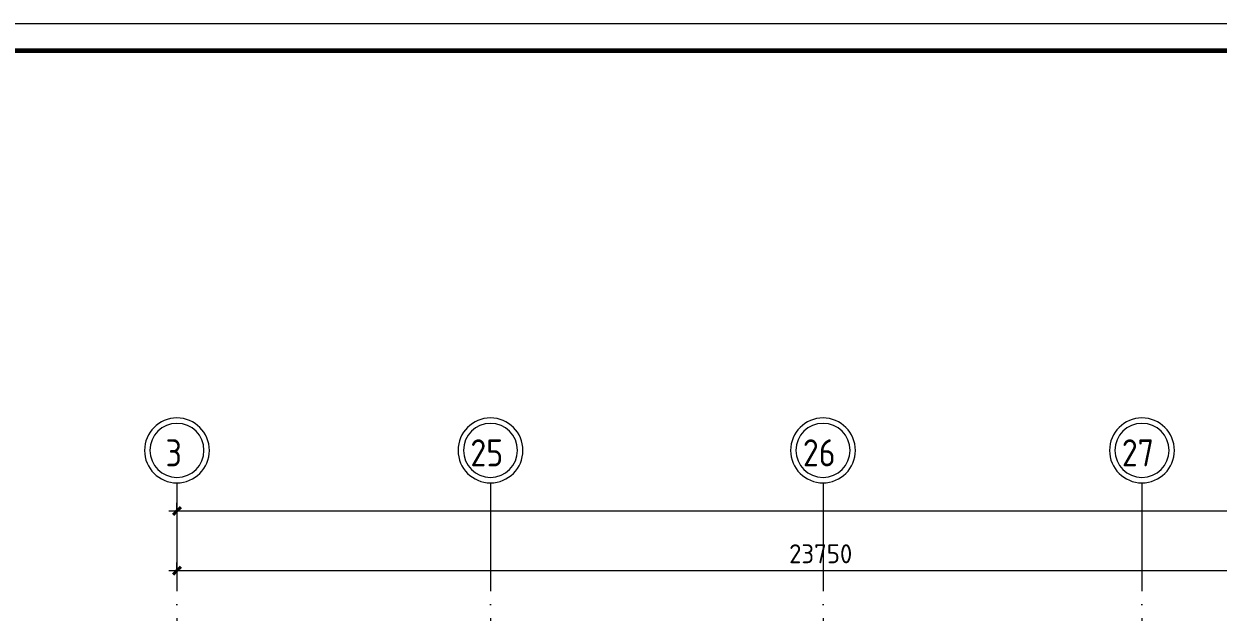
# Model space of a CAD drawing. Header units: millimetres. Extents: x -695119 to 412940, y -249585 to 622758.
# Drawn here: x 266360 to 288449, y 110273 to 121145 of the extents above; entities that cross this region are included whole.
import ezdxf

# ---------------------------------------------------------------- set-up
doc = ezdxf.new("R2010")
doc.units = ezdxf.units.MM
doc.linetypes.add('ADSK_Линия сетки', pattern=[25, 20, -2.5, 0, -2.5])
for name, color, linetype, lineweight in [('Оси', 252, 'Continuous', 9), ('ОФ_рамка', 8, 'Continuous', 60), ('Размеры', 7, 'Continuous', 9)]:
    doc.layers.add(name, color=color, linetype=linetype, lineweight=lineweight)
doc.styles.add('GOST Common_1', font='', dxfattribs={"height": 250})
doc.styles.add('GOST Common_3', font='', dxfattribs={"height": 3.5})
doc.styles.get('GOST Common_1').set_extended_font_data('GOST type B')
doc.styles.get('GOST Common_3').set_extended_font_data('GOST type B')

# ---------------------------------------------------------------- blocks, each defined once
blk = doc.blocks.new('А0')
at = {"layer": 'ОФ_рамка', "color": 0, "linetype": 'Continuous', "lineweight": 5, "ltscale": 100}
blk.add_lwpolyline([(341068, -309617), (222168, -309617)], dxfattribs=at)
at = {"layer": 'ОФ_рамка', "color": 0, "linetype": 'Continuous', "ltscale": 100}
blk.add_lwpolyline([(340568, -310117), (224168, -310117)], dxfattribs=at)
blk = doc.blocks.new('план 2 этажа')
at = {"layer": 'Оси', "color": 251, "linetype": 'ADSK_Линия сетки', "ltscale": 100, "true_color": 0x636466}
for p, q in [((269191, 112662), (269191, 95007)), ((274991, 112662), (274991, 95007)), ((281141, 112662), (281141, 95007)), ((287041, 112662), (287041, 95007))]:
    blk.add_line(p, q, dxfattribs=at)
at = {"layer": 'Оси', "color": 251, "lineweight": 20, "true_color": 0x636466}
for centre, radius, start, end in [((269191, 113262), 600, 0, 180), ((269191, 113262), 500, 0, 180), ((274991, 113262), 600, 0, 180), ((274991, 113262), 500, 0, 180), ((281141, 113262), 600, 0, 180), ((281141, 113262), 500, 0, 180), ((287041, 113262), 600, 0, 180), ((287041, 113262), 500, 0, 180), ((269191, 113262), 600, 180, 0), ((269191, 113262), 500, 180, 0), ((274991, 113262), 600, 180, 0), ((274991, 113262), 500, 180, 0), ((281141, 113262), 600, 180, 0), ((281141, 113262), 500, 180, 0), ((287041, 113262), 600, 180, 0), ((287041, 113262), 500, 180, 0)]:
    blk.add_arc(centre, radius, start, end, dxfattribs=at)
at = {"layer": 'Размеры', "color": 251, "lineweight": 20, "true_color": 0x636466}
for p, q in [((269191, 112143), (269191, 112293)), ((269041, 112143), (322941, 112143)), ((269191, 112143), (269191, 112093)), ((269191, 111039), (269191, 111189)), ((269041, 111039), (292941, 111039)), ((269191, 111039), (269191, 110989))]:
    blk.add_line(p, q, dxfattribs=at)
at = {"layer": 'Размеры', "color": 251, "lineweight": 40, "true_color": 0x636466}
for p, q in [((269191, 112143), (269120, 112072)), ((269191, 112143), (269262, 112214)), ((269191, 111039), (269120, 110968)), ((269191, 111039), (269262, 111109))]:
    blk.add_line(p, q, dxfattribs=at)
at = {"layer": 'Оси', "color": 251, "true_color": 0x636466, "style": 'GOST Common_1', "width": 0.9}
for s, p in [('3', (268980, 112967)), ('25', (274619, 112967)), ('26', (280769, 112967)), ('27', (286669, 112967))]:
    blk.add_text(s, height=500, dxfattribs=at).set_placement(p)
at = {"layer": 'Размеры', "color": 251, "lineweight": 20, "true_color": 0x636466, "insert": (280514, 111526), "char_height": 350, "width": 1324.48, "attachment_point": 1, "line_spacing_factor": 1.022761, "style": 'GOST Common_3'}
blk.add_mtext('23750', dxfattribs=at)

msp = doc.modelspace()

# ---------------------------------------------------------------- block references
msp.add_blockref('план 2 этажа', (0, 0))
at = {"layer": 'ОФ_рамка', "color": 0, "lineweight": -2}
msp.add_blockref('А0', (18047.034, 430761.986), dxfattribs=at)

doc.saveas('drawing.dxf')
